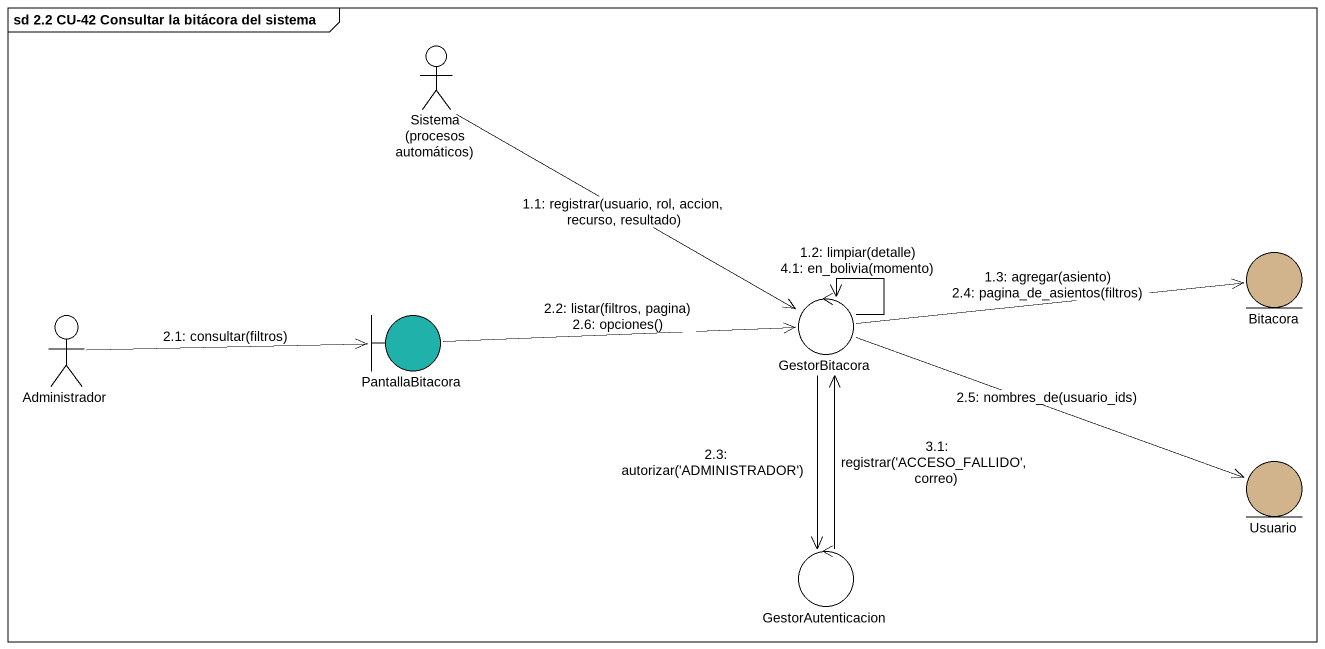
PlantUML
@startuml
mainframe sd 2.2 CU-42 Consultar la bitácora del sistema
actor "Sistema (procesos automáticos)" as Sistema_procesos_automáticos
entity Bitacora #D2B48C
actor Administrador
boundary PantallaBitacora #20B2AA
control GestorBitacora
entity Usuario #D2B48C
control GestorAutenticacion
Sistema_procesos_automáticos --> GestorBitacora : 1.1: registrar(usuario, rol, accion, recurso, resultado)
GestorBitacora --> GestorBitacora : 1.2: limpiar(detalle)\n4.1: en_bolivia(momento)
GestorBitacora -right-> Bitacora : 1.3: agregar(asiento)\n2.4: pagina_de_asientos(filtros)
Administrador -right-> PantallaBitacora : 2.1: consultar(filtros)
PantallaBitacora -right-> GestorBitacora : 2.2: listar(filtros, pagina)\n2.6: opciones()
GestorBitacora --> GestorAutenticacion : 2.3: autorizar('ADMINISTRADOR')
GestorBitacora -right-> Usuario : 2.5: nombres_de(usuario_ids)
GestorAutenticacion -up-> GestorBitacora : 3.1: registrar('ACCESO_FALLIDO', correo)
@enduml
